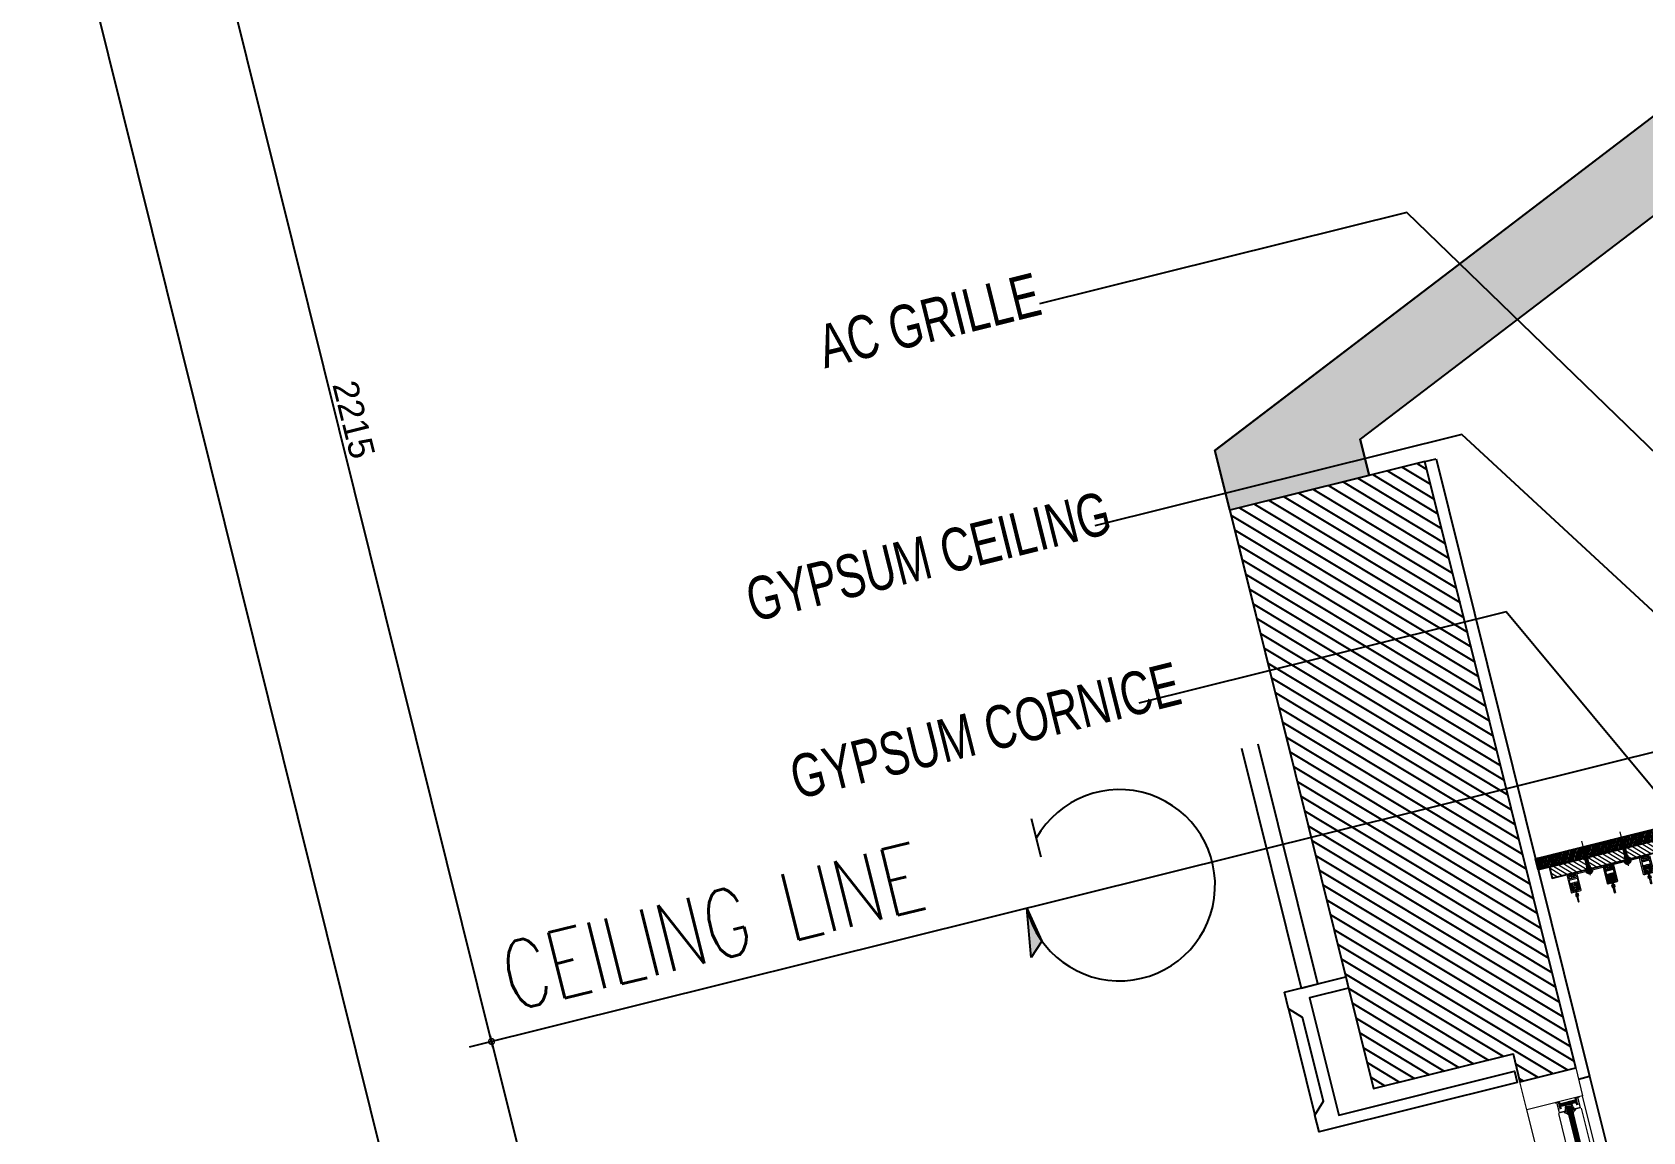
# Model space of a CAD drawing. Header units: inches. Extents: x 122939 to 389145, y 29603 to 574065.
# Drawn here: x 331167 to 333970, y 515562 to 517475 of the extents above; entities that cross this region are included whole.
import ezdxf

# ---------------------------------------------------------------- set-up
doc = ezdxf.new("R2010")
doc.units = ezdxf.units.IN
doc.header["$MEASUREMENT"] = 0
for name, color, linetype in [('48-TITLE', 7, 'Continuous'), ('A-DIMESNION-1', 7, 'Continuous'), ('Calliper Gypsum  Elevation', 31, 'Continuous'), ('Calliper Section walls', 3, 'Continuous'), ('Calliper_wood hatch', 252, 'Continuous'), ('CQ centerline', 8, 'Continuous'), ('CQ elevation arrow label', 1, 'Continuous'), ('CQ Grg Gypsum', 41, 'Continuous'), ('CQ Plaster', 1, 'Continuous'), ('CQ text label', 3, 'Continuous'), ('CQ Wall hatch_CHB', 8, 'Continuous'), ('CQ Wall plan', 3, 'Continuous'), ('CQ wall section', 5, 'Continuous'), ('CQ_callout', 34, 'Continuous'), ('Layer1', 1, 'Continuous'), ('Layer7', 8, 'Continuous')]:
    doc.layers.add(name, color=color, linetype=linetype)
for name, color, linetype, lineweight in [('A-FLOR-SLAB', 7, 'Continuous', 40), ('A-GLAZ', 134, 'Continuous', 18), ('A-RNDR-ALUM', 1, 'Continuous', 9), ('A-RNDR-PT36', 253, 'Continuous', 20), ('CQ Gypsum Hatch', 8, 'Continuous', 20)]:
    doc.layers.add(name, color=color, linetype=linetype, lineweight=lineweight)
doc.styles.add('DIM 50', font='romans.shx', dxfattribs={"width": 0.75, "height": 100})
doc.styles.add('grid_250', font='romans.shx', dxfattribs={"width": 0.75, "height": 0.75})
doc.styles.get("Standard").update_dxf_attribs({"font": 'arial.ttf'})
doc.dimstyles.new('CQ Anno', dxfattribs={"dimscale": 40, "dimtxt": 2.2, "dimasz": 300, "dimexe": 1, "dimexo": 0.5, "dimgap": 0.5, "dimtad": 1, "dimrnd": 1, "dimdsep": 46, "dimtxsty": 'Standard', "dimblk": 'DOTSMALL', "dimcen": 0.0025, "dimdle": 0.5, "dimclrd": 8, "dimclre": 8, "dimclrt": 2, "dimazin": 2, "dimtfac": 1, "dimtix": 1, "dimtmove": 1, "dimatfit": 0, "dimfxl": 50, "dimtolj": 1, "dimtzin": 0, "dimlwd": -1, "dimarcsym": 1})
doc.dimstyles.get("Standard").update_dxf_attribs({"dimtxt": 0.18, "dimasz": 0.18, "dimexe": 0.18, "dimexo": 0.0625, "dimgap": 0.09, "dimtad": 0, "dimtih": 1, "dimtoh": 1, "dimdec": 4, "dimzin": 0, "dimdsep": 46, "dimtxsty": 'Standard', "dimcen": 0.09, "dimadec": 0, "dimazin": 0, "dimtfac": 1, "dimtdec": 4, "dimtofl": 0, "dimtmove": 0, "dimatfit": 3, "dimfxl": 1, "dimtolj": 1, "dimtzin": 0, "dimarcsym": 0})

# ---------------------------------------------------------------- blocks, each defined once
blk = doc.blocks.new('GLAZ-2')
at = {"layer": 'A-GLAZ'}
for p, q in [((-26.3, 2838.5, 0), (-26.3, 2458.5, 0)), ((-24.9, 2838.5, 0), (-24.9, 2458.5, 0)), ((-23.6, 2838.5, 0), (-23.6, 2458.5, 0)), ((-22.3, 2838.5, 0), (-22.3, 2458.5, 0)), ((-20.9, 2838.5, 0), (-20.9, 2458.5, 0)), ((-19.6, 2838.5, 0), (-19.6, 2458.5, 0)), ((-18.3, 2838.5, 0), (-18.3, 2458.5, 0))]:
    blk.add_line(p, q, dxfattribs=at)
at = {"layer": 'A-RNDR-ALUM'}
for p, q in [((-50, 2450), (-50, 2850, 0)), ((-38.2, 2847.4, 0), (-37.5, 2847.4, 0)), ((-38.2, 2839.4, 0), (-38.2, 2847.4, 0)), ((-38.2, 2847.4, 0), (-37.5, 2847.4, 0)), ((-38.2, 2839.4, 0), (-38.2, 2847.4, 0)), ((-38.2, 2839.4, 0), (-37.5, 2839.4, 0)), ((-38.2, 2839.4, 0), (-37.5, 2839.4, 0)), ((-37.5, 2839.4, 0), (-37.5, 2847.4, 0)), ((-37.5, 2839.4, 0), (-37.5, 2847.4, 0)), ((-37.5, 2845.7, 0), (-7.1, 2845.7, 0)), ((-37.5, 2845.7, 0), (-7.1, 2845.7, 0)), ((-37.5, 2844.5, 0), (-7.1, 2844.5, 0)), ((-37.5, 2844.5, 0), (-7.1, 2844.5, 0)), ((-37.5, 2843.4, 0), (-7.1, 2843.4, 0)), ((-37.5, 2843.4, 0), (-7.1, 2843.4, 0)), ((-37.5, 2842.2, 0), (-7.1, 2842.2, 0)), ((-37.5, 2842.2, 0), (-7.1, 2842.2, 0)), ((-37.5, 2841, 0), (-7.1, 2841, 0)), ((-37.5, 2841, 0), (-7.1, 2841, 0)), ((-36, 2847.4, 0), (-35.3, 2847.4, 0)), ((-36, 2847.4, 0), (-35.3, 2847.4, 0)), ((-36, 2839.4, 0), (-35.3, 2839.4, 0)), ((-36, 2839.4, 0), (-35.3, 2839.4, 0)), ((-6.4, 2847.4, 0), (-7.1, 2847.4, 0)), ((-7.1, 2839.4, 0), (-7.1, 2847.4, 0)), ((-6.4, 2847.4, 0), (-7.1, 2847.4, 0)), ((-7.1, 2839.4, 0), (-7.1, 2847.4, 0)), ((-6.4, 2839.4, 0), (-7.1, 2839.4, 0)), ((-6.4, 2839.4, 0), (-7.1, 2839.4, 0)), ((-6.4, 2839.4, 0), (-6.4, 2847.4, 0)), ((-6.4, 2839.4, 0), (-6.4, 2847.4, 0)), ((50, 2450), (50, 2850, 0))]:
    blk.add_line(p, q, dxfattribs=at)
blk.add_lwpolyline([(-50, 2850), (50, 2850), (50, 2900), (-50, 2900)], close=True, dxfattribs=at)
at = {"layer": 'A-RNDR-ALUM', "const_width": 0.928, "elevation": 0}
for points in [[(-43.7, 2848.6, -0.414214), (-44.2, 2849.1)], [(-43.7, 2848.6, -0.414214), (-44.2, 2849.1)], [(-0.7, 2848.6, 0.414214), (-0.2, 2849.1)], [(-0.7, 2848.6, 0.414214), (-0.2, 2849.1)]]:
    blk.add_lwpolyline(points, format="xyb", dxfattribs=at)
at = {"layer": 'A-RNDR-ALUM', "elevation": 0}
blk.add_lwpolyline([(-14, 2832.4), (-15.6, 2832.4), (-15.6, 2829.5, -0.015553), (-14.8, 2830), (-11.6, 2830, 0.104304), (-18.3, 2823.9), (-18.3, 2826.5, -0.016036), (-17.6, 2827.2), (-17.6, 2828.5), (-18.3, 2829.1), (-18.3, 2832), (-17.6, 2831.3), (-17.6, 2833.7), (-18.3, 2834.3), (-18.3, 2837.2), (-17.6, 2836.5), (-17.6, 2837.8, 0.414214), (-18.3, 2838.5), (-26.3, 2838.5, 0.414214), (-26.9, 2837.8), (-26.9, 2836.5), (-26.3, 2837.2), (-26.3, 2834.3), (-26.9, 2833.7), (-26.9, 2831.3), (-26.3, 2832), (-26.3, 2829.1), (-26.9, 2828.5), (-26.9, 2827.2, -0.016036), (-26.3, 2826.5), (-26.3, 2823.9, 0.104304), (-33, 2830), (-29.8, 2830, -0.015553), (-28.9, 2829.5), (-28.9, 2832.4), (-30.6, 2832.4, 0.021646), (-28.9, 2835.9), (-28.9, 2837.8, -0.414214), (-26.3, 2840.5), (-18.3, 2840.5, -0.414214), (-15.6, 2837.8), (-15.6, 2835.9, 0.021646)], format="xyb", close=True, dxfattribs=at)
at = {"layer": 'A-RNDR-ALUM'}
for points in [[(-44.6, 2850, 0), (-44.6, 2849.1, 0), (-42.2, 2850, 0), (-43.7, 2849.1, 0)], [(-44.6, 2850, 0), (-44.6, 2849.1, 0), (-42.2, 2850, 0), (-43.7, 2849.1, 0)], [(-42.2, 2850, 0), (-43.7, 2849.1, 0), (-42.2, 2848.2, 0), (-43.7, 2848.2, 0)], [(-42.2, 2850, 0), (-43.7, 2849.1, 0), (-42.2, 2848.2, 0), (-43.7, 2848.2, 0)], [(-40.6, 2832.4, 0), (-40.6, 2831.2, 0), (-29.9, 2832.4, 0), (-29.9, 2831.2, 0)], [(-40.6, 2832.4, 0), (-40.6, 2831.2, 0), (-29.9, 2832.4, 0), (-29.9, 2831.2, 0)], [(-40.6, 2831.2, 0), (-40.6, 2830, 0), (-29.9, 2831.2, 0), (-29.9, 2830, 0)], [(-40.6, 2831.2, 0), (-40.6, 2830, 0), (-29.9, 2831.2, 0), (-29.9, 2830, 0)], [(-36.9, 2848.2, 0), (-35, 2850, 0), (-39.8, 2848.2, 0), (-39.8, 2850, 0)], [(-36.9, 2848.2, 0), (-35, 2850, 0), (-39.8, 2848.2, 0), (-39.8, 2850, 0)], [(-39.8, 2836.7, 0), (-39.8, 2838.5, 0), (-35, 2836.7, 0), (-36.9, 2838.5, 0)], [(-39.8, 2836.7, 0), (-39.8, 2838.5, 0), (-35, 2836.7, 0), (-36.9, 2838.5, 0)], [(-36.9, 2846, 0), (-35, 2846, 0), (-36.9, 2848.2, 0), (-35, 2850, 0)], [(-36.9, 2846, 0), (-35, 2846, 0), (-36.9, 2848.2, 0), (-35, 2850, 0)], [(-36.9, 2840.7, 0), (-35, 2840.7, 0), (-36.9, 2838.5, 0), (-35, 2836.7, 0)], [(-36.9, 2840.7, 0), (-35, 2840.7, 0), (-36.9, 2838.5, 0), (-35, 2836.7, 0)], [(-4.3, 2832.4, 0), (-4.3, 2831.2, 0), (-15.1, 2832.4, 0), (-15.1, 2831.2, 0)], [(-4.3, 2832.4, 0), (-4.3, 2831.2, 0), (-15.1, 2832.4, 0), (-15.1, 2831.2, 0)], [(-4.3, 2831.2, 0), (-4.3, 2830, 0), (-15.1, 2831.2, 0), (-15.1, 2830, 0)], [(-4.3, 2831.2, 0), (-4.3, 2830, 0), (-15.1, 2831.2, 0), (-15.1, 2830, 0)], [(-7.5, 2848.2, 0), (-9.4, 2850, 0), (-4.6, 2848.2, 0), (-4.6, 2850, 0)], [(-7.5, 2846, 0), (-9.4, 2846, 0), (-7.5, 2848.2, 0), (-9.4, 2850, 0)], [(-7.5, 2846, 0), (-9.4, 2846, 0), (-7.5, 2848.2, 0), (-9.4, 2850, 0)], [(-7.5, 2848.2, 0), (-9.4, 2850, 0), (-4.6, 2848.2, 0), (-4.6, 2850, 0)], [(-7.5, 2840.7, 0), (-9.4, 2840.7, 0), (-7.5, 2838.5, 0), (-9.4, 2836.7, 0)], [(-7.5, 2840.7, 0), (-9.4, 2840.7, 0), (-7.5, 2838.5, 0), (-9.4, 2836.7, 0)], [(-4.6, 2836.7, 0), (-4.6, 2838.5, 0), (-9.4, 2836.7, 0), (-7.5, 2838.5, 0)], [(-4.6, 2836.7, 0), (-4.6, 2838.5, 0), (-9.4, 2836.7, 0), (-7.5, 2838.5, 0)], [(-2.2, 2850, 0), (-0.7, 2849.1, 0), (-2.2, 2848.2, 0), (-0.7, 2848.2, 0)], [(0.2, 2850, 0), (0.2, 2849.1, 0), (-2.2, 2850, 0), (-0.7, 2849.1, 0)], [(-2.2, 2850, 0), (-0.7, 2849.1, 0), (-2.2, 2848.2, 0), (-0.7, 2848.2, 0)], [(0.2, 2850, 0), (0.2, 2849.1, 0), (-2.2, 2850, 0), (-0.7, 2849.1, 0)]]:
    blk.add_solid(points, dxfattribs=at)
for points in [[(-42.2, 2830, 0), (-39.8, 2832.4, 0), (-42.2, 2850, 0), (-39.8, 2850, 0)], [(-42.2, 2830, 0), (-39.8, 2832.4, 0), (-42.2, 2850, 0), (-39.8, 2850, 0)], [(-42.2, 2830, 0), (-39.8, 2832.4, 0), (-40.1, 2830, 0), (-40.1, 2832.4, 0)], [(-42.2, 2830, 0), (-39.8, 2832.4, 0), (-40.1, 2830, 0), (-40.1, 2832.4, 0)], [(-4.6, 2832.4, 0), (-2.2, 2830, 0), (-4.6, 2850, 0), (-2.2, 2850, 0)], [(-4.6, 2832.4, 0), (-2.2, 2830, 0), (-4.6, 2850, 0), (-2.2, 2850, 0)], [(-2.2, 2830, 0), (-4.6, 2832.4, 0), (-4.3, 2830, 0), (-4.3, 2832.4, 0)], [(-2.2, 2830, 0), (-4.6, 2832.4, 0), (-4.3, 2830, 0), (-4.3, 2832.4, 0)]]:
    blk.add_trace(points, dxfattribs=at)
at = {"layer": 'A-RNDR-PT36'}
for p, q in [((-42.2, 2830, 0), (-42.2, 2470, 0)), ((-2.2, 2470, 0), (-2.2, 2830, 0))]:
    blk.add_line(p, q, dxfattribs=at)
blk = doc.blocks.new('section a and b')
at = {"layer": 'CQ Wall hatch_CHB'}
h = blk.add_hatch(dxfattribs=at)
h.set_pattern_fill('ANSI31', color=8, scale=150, angle=90)
h.set_pattern_definition([(135, (-98336.94, 75766.195), (-13.2582521, -13.2582521), [])])
h.paths.add_polyline_path([(118832.6, -25203.9), (118832.6, -26240.5), (119082.6, -26240.5), (119082.6, -26290.5), (119182.6, -26290.5), (119182.6, -25203.9)])
at = {"layer": 'Layer7', "ltscale": 300}
h = blk.add_hatch(dxfattribs=at)
h.set_pattern_fill('AR-CONC', color=256, scale=10, style=0)
h.set_pattern_definition([(50, (-98336.94, 75766.195), (71.726018, -6.275213), [7.5, -82.5]), (355, (-98336.94, 75766.195), (-13.875133, 75.219213), [6, -66]), (100.451444, (-98330.96, 75765.67), (57.850885, 68.944), [6.37402, -70.114211]), (46.1842, (-98336.94, 75786.195), (106.724133, -16.551928), [11.25, -123.75]), (96.635635, (-98328.05, 75784.82), (93.466195, 97.41186), [9.561034, -105.171376]), (351.184164, (-98336.94, 75786.2), (93.466195, 97.41186), [9, -99]), (21, (-98326.94, 75781.195), (59.690705, -40.261889), [7.5, -82.5]), (326, (-98326.94, 75781.195), (24.331533, 72.515005), [6, -66]), (71.451445, (-98321.965, 75777.84), (84.022238, 32.253115), [6.37402, -70.114211]), (37.5, (-98336.94, 75766.195), (1.2159855, 33.2893854), [0, -65.2, 0, -67, 0, -66.25]), (7.5, (-98336.94, 75766.195), (26.306954, 39.441171), [0, -38.2, 0, -63.7, 0, -25.25]), (327.5, (-98359.24, 75766.195), (53.3822436, -2.2554872), [0, -25, 0, -78, 0, -103.5]), (317.5, (-98369.24, 75766.195), (58.318617, 10.010498), [0, -32.5, 0, -51.8, 0, -73.5])])
h.paths.add_polyline_path([(126832.6, -25096.6), (126832.6, -25203.9), (126582.6, -25203.9), (126582.6, -25138.8), (122937.1, -23566.7), (122937.1, -23920.9), (122707.6, -23920.9), (122707.6, -23575.6), (119082.6, -25138.8), (119082.6, -25203.9), (118832.6, -25203.9), (118832.6, -25096.6), (122832.6, -23371.6)])
at = {"layer": 'Calliper Section walls'}
for p, q in [((118832.6, -25096.6, 0), (118832.6, -25638.9, 0)), ((119082.6, -25203.9, 0), (119082.6, -25138.8, 0))]:
    blk.add_line(p, q, dxfattribs=at)
at = {"layer": 'Calliper Section walls', "color": 1}
blk.add_line((118722.6, -26070.5, 0), (118722.6, -26260.5, 0), dxfattribs=at)
at = {"layer": 'Calliper Section walls', "color": 1, "elevation": 0}
blk.add_lwpolyline([(118752.6, -25610.5), (118752.6, -26040.5), (118782.6, -26040.5), (118782.6, -25610.5)], dxfattribs=at)
blk.add_lwpolyline([(118722.6, -26040.5), (118832.6, -26040.5), (118832.6, -26060.5), (118762.6, -26060.5), (118762.6, -26270.5), (119077.6, -26270.5), (119077.6, -26290.5), (118722.6, -26290.5), (118722.6, -26260.5), (118742.6, -26240.5), (118742.6, -26090.5), (118722.6, -26070.5)], close=True, dxfattribs=at)
at = {"layer": 'CQ Plaster', "color": 1, "ltscale": 0.03}
for p, q in [((119182.6, -25203.9, 0), (119202.6, -25203.9, 0)), ((119202.6, -25203.9, 0), (119202.6, -26310.5, 0)), ((119182.6, -26310.5, 0), (119202.6, -26310.5, 0)), ((119202.6, -26310.5, 0), (119202.6, -29190.5, 0))]:
    blk.add_line(p, q, dxfattribs=at)
at = {"layer": 'CQ Wall plan', "elevation": 0}
for points in [[(126832.6, -25096.6), (126832.6, -25203.9), (126582.6, -25203.9), (126582.6, -25138.8), (122937.1, -23566.7), (122937.1, -23920.9), (122707.6, -23920.9), (122707.6, -23575.6), (119082.6, -25138.8), (119082.6, -25203.9), (118832.6, -25203.9), (118832.6, -25096.6), (122832.6, -23371.6), (126832.6, -25096.6)], [(118832.6, -25203.9), (118832.6, -26240.5), (119082.6, -26240.5), (119082.6, -26290.5), (119182.6, -26290.5), (119182.6, -25203.9), (118832.6, -25203.9)]]:
    blk.add_lwpolyline(points, dxfattribs=at)
at = {"layer": 'Layer7', "ltscale": 300}
for p, q in [((122832.6, -23371.6, 0), (118832.6, -25096.6, 0)), ((122707.6, -23575.6, 0), (119082.6, -25138.8, 0))]:
    blk.add_line(p, q, dxfattribs=at)
at = {"layer": 'A-FLOR-SLAB', "xscale": -1}
blk.add_blockref('GLAZ-2', (119132.6, -29190.5, 0), dxfattribs=at)
blk = doc.blocks.new('curtain box 21')
at = {"lineweight": 0}
for p, q in [((3924.7, 3149.7), (3930.3, 3152.3)), ((3895.7, 3103.8), (3891, 3103.8)), ((3895.7, 3102.6), (3891, 3102.6)), ((3895.7, 3101.5), (3891, 3101.5)), ((3960.7, 3103.8), (3956, 3103.8)), ((3960.7, 3102.6), (3956, 3102.6)), ((3960.7, 3101.5), (3956, 3101.5))]:
    blk.add_line(p, q, dxfattribs=at)
at = {"color": 1, "lineweight": 0}
for p, q in [((3888.5, 3122.3), (3888.5, 3110.7)), ((3889.5, 3122.3), (3889.5, 3110.7)), ((3897.3, 3122.3), (3897.3, 3110.7)), ((3898.2, 3122.3), (3898.2, 3110.7)), ((3953.5, 3122.3), (3953.5, 3110.7)), ((3954.5, 3122.3), (3954.5, 3110.7)), ((3962.3, 3122.3), (3962.3, 3110.7)), ((3963.2, 3122.3), (3963.2, 3110.7))]:
    blk.add_line(p, q, dxfattribs=at)
at = {"color": 4, "lineweight": 0}
blk.add_lwpolyline([(3927.6, 3130.5), (3927.6, 3191.5)], dxfattribs=at)
at = {"color": 1, "lineweight": 0}
for points in [[(3900.4, 3131), (3886.4, 3131), (3886.4, 3110.7), (3891.4, 3110.7, -1), (3891.4, 3108.7), (3885.4, 3108.7, -0.414214), (3884.4, 3109.7), (3884.4, 3138.7), (3888.4, 3138.7), (3888.4, 3136.7), (3886.4, 3136.7), (3886.4, 3133), (3900.4, 3133), (3900.4, 3136.7), (3898.4, 3136.7), (3898.4, 3138.7), (3902.4, 3138.7), (3902.4, 3109.7, -0.414214), (3901.4, 3108.7), (3895.4, 3108.7, -1), (3895.4, 3110.7), (3900.4, 3110.7)], [(3965.4, 3131), (3951.4, 3131), (3951.4, 3110.7), (3956.4, 3110.7, -1), (3956.4, 3108.7), (3950.4, 3108.7, -0.414214), (3949.4, 3109.7), (3949.4, 3138.7), (3953.4, 3138.7), (3953.4, 3136.7), (3951.4, 3136.7), (3951.4, 3133), (3965.4, 3133), (3965.4, 3136.7), (3963.4, 3136.7), (3963.4, 3138.7), (3967.4, 3138.7), (3967.4, 3109.7, -0.414214), (3966.4, 3108.7), (3960.4, 3108.7, -1), (3960.4, 3110.7), (3965.4, 3110.7)], [(3889.5, 3122.3), (3888.5, 3122.3, 0.414214), (3887.5, 3121.3), (3887.5, 3111.7, 0.414214), (3888.5, 3110.7), (3889.5, 3110.7, 0.414214), (3890.5, 3111.7), (3890.5, 3121.3, 0.414214)], [(3897.3, 3122.3), (3898.2, 3122.3, -0.414214), (3899.2, 3121.3), (3899.2, 3111.7, -0.414214), (3898.2, 3110.7), (3897.3, 3110.7, -0.414214), (3896.3, 3111.7), (3896.3, 3121.3, -0.414214)], [(3954.5, 3122.3), (3953.5, 3122.3, 0.414214), (3952.5, 3121.3), (3952.5, 3111.7, 0.414214), (3953.5, 3110.7), (3954.5, 3110.7, 0.414214), (3955.5, 3111.7), (3955.5, 3121.3, 0.414214)], [(3962.3, 3122.3), (3963.2, 3122.3, -0.414214), (3964.2, 3121.3), (3964.2, 3111.7, -0.414214), (3963.2, 3110.7), (3962.3, 3110.7, -0.414214), (3961.3, 3111.7), (3961.3, 3121.3, -0.414214)]]:
    blk.add_lwpolyline(points, format="xyb", close=True, dxfattribs=at)
at = {"lineweight": 0}
for points in [[(3886.4, 3141.5), (3965.4, 3141.5), (3965.4, 3138.7), (3886.4, 3138.7)], [(3893.4, 3141.5), (3897.6, 3141.5), (3895.3, 3139.4), (3895.3, 3133.5), (3893.4, 3133.5), (3891.4, 3133.5), (3891.4, 3139.4), (3889.1, 3141.5)], [(3958.4, 3141.5), (3962.6, 3141.5), (3960.3, 3139.4), (3960.3, 3133.5), (3958.4, 3133.5), (3956.4, 3133.5), (3956.4, 3139.4), (3954.1, 3141.5)], [(3892.6, 3124.8), (3894.1, 3124.8), (3900.3, 3124.4), (3900.3, 3123.5), (3894.1, 3123.1), (3894.1, 3119.5), (3895.8, 3118.6), (3895.8, 3117.5), (3895.8, 3117.5), (3893.4, 3117.5), (3890.9, 3117.5), (3890.9, 3117.5), (3890.9, 3118.6), (3892.6, 3119.5), (3892.6, 3123.1), (3886.4, 3123.5), (3886.4, 3124.4)], [(3957.6, 3124.8), (3959.1, 3124.8), (3965.3, 3124.4), (3965.3, 3123.5), (3959.1, 3123.1), (3959.1, 3119.5), (3960.8, 3118.6), (3960.8, 3117.5), (3960.8, 3117.5), (3958.4, 3117.5), (3955.9, 3117.5), (3955.9, 3117.5), (3955.9, 3118.6), (3957.6, 3119.5), (3957.6, 3123.1), (3951.4, 3123.5), (3951.4, 3124.4)]]:
    blk.add_lwpolyline(points, close=True, dxfattribs=at)
at = {"color": 1, "lineweight": 0}
for points in [[(3888.9, 3138.7), (3897.9, 3138.7), (3897.9, 3136.2), (3888.9, 3136.2)], [(3953.9, 3138.7), (3962.9, 3138.7), (3962.9, 3136.2), (3953.9, 3136.2)], [(3886.9, 3136.2), (3899.9, 3136.2), (3899.9, 3133.5), (3886.9, 3133.5)], [(3951.9, 3136.2), (3964.9, 3136.2), (3964.9, 3133.5), (3951.9, 3133.5)]]:
    blk.add_lwpolyline(points, close=True, dxfattribs=at)
for points in [[(3892.6, 3091.1), (3892.6, 3100.5), (3891, 3100.5), (3891, 3104.8), (3892.6, 3104.8), (3892.6, 3113.6), (3890.9, 3114.5), (3890.9, 3115.6), (3890.9, 3115.6), (3893.4, 3115.6), (3895.8, 3115.6), (3895.8, 3115.6), (3895.8, 3114.5), (3894.1, 3113.6), (3894.1, 3104.8), (3895.7, 3104.8), (3895.7, 3100.5), (3894.2, 3100.5), (3894.2, 3091.1)], [(3957.6, 3091.1), (3957.6, 3100.5), (3956, 3100.5), (3956, 3104.8), (3957.6, 3104.8), (3957.6, 3113.6), (3955.9, 3114.5), (3955.9, 3115.6), (3955.9, 3115.6), (3958.4, 3115.6), (3960.8, 3115.6), (3960.8, 3115.6), (3960.8, 3114.5), (3959.1, 3113.6), (3959.1, 3104.8), (3960.7, 3104.8), (3960.7, 3100.5), (3959.2, 3100.5), (3959.2, 3091.1)]]:
    blk.add_lwpolyline(points, dxfattribs=at)
at = {"lineweight": 0}
for points in [[(3892.9, 3093.5), (3893.9, 3093.5, -0.414214), (3894.2, 3093.2), (3894.2, 3091.1, -0.414214), (3893.9, 3090.8), (3892.9, 3090.8, -0.414214), (3892.6, 3091.1), (3892.6, 3093.2, -0.414214)], [(3957.9, 3093.5), (3958.9, 3093.5, -0.414214), (3959.2, 3093.2), (3959.2, 3091.1, -0.414214), (3958.9, 3090.8), (3957.9, 3090.8, -0.414214), (3957.6, 3091.1), (3957.6, 3093.2, -0.414214)]]:
    blk.add_lwpolyline(points, format="xyb", close=True, dxfattribs=at)
blk = doc.blocks.new('curtain track_3')
for p, q in [((52828.2, -34660.4), (52822.6, -34657.8)), ((52828.2, -34662.8), (52822.6, -34660.2)), ((52828.2, -34665.2), (52822.6, -34662.6)), ((52828.2, -34657.9), (52823, -34655.5)), ((52827.5, -34655.2), (52823.8, -34653.5)), ((52896.5, -34660.4), (52890.9, -34657.8)), ((52896.5, -34662.8), (52890.9, -34660.2)), ((52896.5, -34665.2), (52890.9, -34662.6)), ((52896.5, -34657.9), (52891.3, -34655.5)), ((52895.9, -34655.2), (52892.2, -34653.5)), ((52828.2, -34667.7), (52822.6, -34665.1)), ((52828.2, -34670.1), (52822.6, -34667.5)), ((52828.2, -34672.5), (52822.6, -34669.9)), ((52828.2, -34672.5), (52822.6, -34669.9)), ((52828.2, -34674.9), (52822.6, -34672.3)), ((52828.2, -34677.4), (52822.6, -34674.8)), ((52828.2, -34679.8), (52822.6, -34677.2)), ((52828.2, -34679.8), (52822.6, -34677.2)), ((52828.2, -34684.6), (52822.6, -34682.1)), ((52896.5, -34667.7), (52890.9, -34665.1)), ((52896.5, -34670.1), (52890.9, -34667.5)), ((52896.5, -34672.5), (52890.9, -34669.9)), ((52896.5, -34672.5), (52890.9, -34669.9)), ((52896.5, -34674.9), (52890.9, -34672.3)), ((52896.5, -34677.4), (52890.9, -34674.8)), ((52896.5, -34679.8), (52890.9, -34677.2)), ((52896.5, -34679.8), (52890.9, -34677.2)), ((52896.5, -34684.6), (52890.9, -34682.1))]:
    blk.add_line(p, q)
for points in [[(52823.6, -34683.9), (52823.6, -34659, -0.149778), (52825.3, -34653.3, 1.883636)], [(52827.1, -34683.9), (52827.1, -34659, 0.149778), (52825.3, -34653.3, -1.883636)], [(52891.9, -34683.9), (52891.9, -34659, -0.149778), (52893.7, -34653.3, 1.883636)], [(52895.4, -34683.9), (52895.4, -34659, 0.149778), (52893.7, -34653.3, -1.883636)]]:
    blk.add_lwpolyline(points, format="xyb")
at = {"color": 4}
for points in [[(52825.3, -34695.1), (52825.8, -34695.1), (52825.8, -34697.7, 0.38819), (52830.5, -34693.3), (52827.8, -34693.3), (52827.8, -34683.9), (52825.3, -34683.9), (52822.8, -34683.9), (52822.8, -34693.3), (52820.1, -34693.3, 0.38819), (52824.8, -34697.7), (52824.8, -34695.1)], [(52893.7, -34695.1), (52894.2, -34695.1), (52894.2, -34697.7, 0.38819), (52898.9, -34693.3), (52896.1, -34693.3), (52896.1, -34683.9), (52893.7, -34683.9), (52891.2, -34683.9), (52891.2, -34693.3), (52888.4, -34693.3, 0.38819), (52893.1, -34697.7), (52893.1, -34695.1)]]:
    blk.add_lwpolyline(points, format="xyb", close=True, dxfattribs=at)
at = {"extrusion": (0, 0, -1), "zscale": -1}
blk.add_blockref('curtain box 21', (-56752.9, -37831.9), dxfattribs=at)
blk = doc.blocks.new('section ceiling c and d')
at = {"layer": 'Calliper_wood hatch', "extrusion": (5.97752e-09, 7.32435e-10, 1)}
h = blk.add_hatch(dxfattribs=at)
h.set_pattern_fill('ANSI38', color=256, scale=30, angle=13.9714, style=0)
h.set_pattern_definition([(58.9714233, (-99942.644, -595876.622), (-3.21341368, 1.932995736), []), (148.9714233, (-99942.644, -595876.622), (-8.359823098, 0.652577792), [9.375, -5.625])])
h.paths.add_polyline_path([(229867, -77626), (230087, -77626), (230087, -77646), (229867, -77646)])
at = {"layer": 'CQ Gypsum Hatch'}
h = blk.add_hatch(dxfattribs=at)
h.set_pattern_fill('ANSI31', color=256, scale=50, angle=90, style=0)
h.paths.add_polyline_path([(230107, -78046), (230107, -77646), (229887, -77646), (229887, -77666), (230087, -77666), (230087, -78046)])
at = {"layer": 'CQ Grg Gypsum', "extrusion": (5.97752e-09, 7.32435e-10, 1), "elevation": 0}
blk.add_lwpolyline([(229867, -77626), (230087, -77626), (230087, -77646), (229867, -77646)], close=True, dxfattribs=at)
at = {"layer": 'CQ Grg Gypsum', "elevation": 0}
blk.add_lwpolyline([(230107, -78046), (230107, -77646), (229887, -77646), (229887, -77666), (230087, -77666), (230087, -78046)], close=True, dxfattribs=at)
at = {"layer": 'Calliper Gypsum  Elevation', "lineweight": 0, "extrusion": (0, 0, -1), "xscale": -1, "zscale": -1}
blk.add_blockref('curtain track_3', (-177127.5, -42975.6, 0), dxfattribs=at)
at = {"layer": 'Calliper Gypsum  Elevation', "lineweight": 0, "extrusion": (0, 0, -1), "zscale": -1}
blk.add_blockref('curtain track_3', (-282846.5, -42975.6, 0), dxfattribs=at)
blk = doc.blocks.new('ARROW LEVEL')
at = {"layer": 'Layer1'}
blk.add_hatch(color=256, dxfattribs=at).paths.add_polyline_path([(412574, 433440), (412587.3, 433525.1), (412599.2, 433463.4)])
at = {"layer": 'CQ centerline'}
blk.add_line((412633, 433605.1, 0), (412633, 433674, 0), dxfattribs=at)
blk.add_arc((412753.7, 433525.1, 0), 166.3, 180, 136.51, dxfattribs=at)
at = {"layer": 'Layer1', "elevation": 0}
blk.add_lwpolyline([(412574, 433440), (412587.3, 433525.1), (412599.2, 433463.4)], close=True, dxfattribs=at)
blk = doc.blocks.new('DOT')
at = {"layer": '48-TITLE'}
h = blk.add_hatch(color=256, dxfattribs=at)
h.dxf.hatch_style = 1
edge = h.paths.add_edge_path()
edge.add_arc((0, -1.03), 1.03, 0, 360)
blk.add_circle((0, -1.03), 1.03, dxfattribs=at)
blk = doc.blocks.new('_DotSmall')
at = {"color": 0, "linetype": 'ByBlock', "const_width": 0.5}
blk.add_lwpolyline([(-0.0625, 0, 1), (0.0625, 0, 1)], format="xyb", close=True, dxfattribs=at)
blk = doc.blocks.new('*D285')
at = {"layer": 'A-DIMESNION-1', "color": 8, "lineweight": -2, "ltscale": 0.05, "transparency": 16777216}
for p, q in [((336598.7, 519154.1), (331167.4, 517802.8)), ((334379.5, 512815.8), (332523.1, 512354))]:
    blk.add_line(p, q, dxfattribs=at)
at = {"layer": 'A-DIMESNION-1', "color": 8, "ltscale": 0.05, "transparency": 16777216}
blk.add_line((332564.3, 512353.9), (331203.8, 517822.2), dxfattribs=at)
at = {"layer": 'Defpoints', "color": 0, "linetype": 'Continuous', "ltscale": 0.05, "transparency": 16777216}
for p in [(336618.1, 519159, 0), (331206.2, 517812.5), (334398.9, 512820.7)]:
    blk.add_point(p, dxfattribs=at)
at = {"layer": 'A-DIMESNION-1', "color": 8, "linetype": 'Continuous', "ltscale": 0.05, "transparency": 16777216, "xscale": 20, "yscale": 20, "zscale": 20}
for p, rotation in [((331206.2, 517812.5), 103.9714232843947), ((332561.9, 512363.6), 283.9714232843947)]:
    blk.add_blockref('_DotSmall', p, dxfattribs=dict(at, rotation=rotation))
at = {"layer": 'A-DIMESNION-1', "color": 2, "linetype": 'Continuous', "ltscale": 0.05, "transparency": 16777216, "insert": (331911.7, 515094.9), "char_height": 44, "attachment_point": 5, "rotation": 283.9714}
blk.add_mtext('\\A1;5615', dxfattribs=at)
blk = doc.blocks.new('*D290')
at = {"layer": 'A-DIMESNION-1', "color": 8, "lineweight": -2, "ltscale": 0.05, "transparency": 16777216}
for p, q in [((336598.7, 519154.1), (331393, 517859)), ((334450.2, 516337.1), (331927.8, 515709.5))]:
    blk.add_line(p, q, dxfattribs=at)
at = {"layer": 'A-DIMESNION-1', "color": 8, "ltscale": 0.05, "transparency": 16777216}
blk.add_line((331969.1, 515709.5), (331429.4, 517878.3), dxfattribs=at)
at = {"layer": 'Defpoints', "color": 0, "linetype": 'Continuous', "ltscale": 0.05, "transparency": 16777216}
for p in [(336618.1, 519159, 0), (331431.9, 517868.6), (334469.6, 516341.9, 0)]:
    blk.add_point(p, dxfattribs=at)
at = {"layer": 'A-DIMESNION-1', "color": 8, "linetype": 'Continuous', "ltscale": 0.05, "transparency": 16777216, "xscale": 20, "yscale": 20, "zscale": 20}
for p, rotation in [((331431.9, 517868.6), 103.9714232843946), ((331966.6, 515719.2), 283.9714232843946)]:
    blk.add_blockref('_DotSmall', p, dxfattribs=dict(at, rotation=rotation))
at = {"layer": 'A-DIMESNION-1', "color": 2, "linetype": 'Continuous', "ltscale": 0.05, "transparency": 16777216, "insert": (331726.9, 516800.8), "char_height": 44, "attachment_point": 5, "rotation": 283.9714}
blk.add_mtext('\\A1;2215', dxfattribs=at)
blk = doc.blocks.new('*D295')
at = {"layer": 'A-DIMESNION-1', "color": 8, "lineweight": -2, "ltscale": 0.05, "transparency": 16777216}
for p, q in [((334450.2, 516337.1), (331927.8, 515709.5)), ((334379.5, 512815.8), (332748.7, 512410.1))]:
    blk.add_line(p, q, dxfattribs=at)
at = {"layer": 'A-DIMESNION-1', "color": 8, "ltscale": 0.05, "transparency": 16777216}
blk.add_line((331964.2, 515728.9), (332789.9, 512410.1), dxfattribs=at)
at = {"layer": 'Defpoints', "color": 0, "linetype": 'Continuous', "ltscale": 0.05, "transparency": 16777216}
for p in [(334469.6, 516341.9, 0), (334398.9, 512820.7), (332787.5, 512419.8)]:
    blk.add_point(p, dxfattribs=at)
at = {"layer": 'A-DIMESNION-1', "color": 8, "linetype": 'Continuous', "ltscale": 0.05, "transparency": 16777216, "xscale": 20, "yscale": 20, "zscale": 20}
for p, rotation in [((331966.6, 515719.2), 103.9714232843947), ((332787.5, 512419.8), 283.9714232843947)]:
    blk.add_blockref('_DotSmall', p, dxfattribs=dict(at, rotation=rotation))
at = {"layer": 'A-DIMESNION-1', "color": 2, "linetype": 'Continuous', "ltscale": 0.05, "transparency": 16777216, "insert": (332404.7, 514076.3), "char_height": 44, "attachment_point": 5, "rotation": 283.9714}
blk.add_mtext('\\A1;3400', dxfattribs=at)

msp = doc.modelspace()

# ---------------------------------------------------------------- block references
at = {"layer": 'CQ elevation arrow label', "rotation": 13.97142328298569}
msp.add_blockref('ARROW LEVEL', (37185.653, -4363.195, 0), dxfattribs=at)
at = {"layer": 'CQ Grg Gypsum', "color": 0, "rotation": 13.97142328298569}
msp.add_blockref('section ceiling c and d', (91974.421, 535868.031, 0.002), dxfattribs=at)
at = {"layer": 'CQ wall section', "color": 0, "rotation": 13.97142328298569}
msp.add_blockref('section a and b', (211848.651, 512410.809, 0.002), dxfattribs=at)

# ---------------------------------------------------------------- texts
at = {"layer": 'CQ text label', "style": 'grid_250', "width": 0.75}
msp.add_text('CEILING LINE', height=117.6, rotation=13.971423, dxfattribs=at).set_placement((332002.467, 515771.752, 0))
at = {"layer": 'CQ text label', "color": 3, "ltscale": 500, "char_height": 75, "width": 1867.39225, "attachment_point": 1, "rotation": 13.971423, "style": 'DIM 50'}
for s, insert in [('{\\fCityBlueprint|b0|i0|c2|p2;AC GRILLE}', (332528.145, 516962.412, -0.016)), ('{\\fCityBlueprint|b0|i0|c2|p2;GYPSUM CEILING}', (332403.249, 516521.28, -0.016)), ('{\\fCityBlueprint|b0|i0|c2|p2;GYPSUM CORNICE}', (332480.002, 516212.785, -0.016))]:
    msp.add_mtext(s, dxfattribs=dict(at, insert=insert))

# ---------------------------------------------------------------- dimensions: what is measured, and where the dimension line sits
at = {"layer": 'A-DIMESNION-1', "color": 64, "linetype": 'Continuous', "ltscale": 0.05}
for base, p1, p2, angle, picture, middle in [((331206.233, 517812.5, 0), (334398.919, 512820.672, 0), (336618.089, 519158.961, 0.001), 103.971423, '*D285', (331911.691, 515094.935, 0)), ((331431.861, 517868.636, 0), (334469.598, 516341.908, 0.002), (336618.089, 519158.961, 0.001), 283.971423, '*D290', (331726.875, 516800.779, 0)), ((332787.532, 512419.761, 0), (334469.598, 516341.908, 0.002), (334398.919, 512820.672, 0), 103.971423, '*D295', (332404.725, 514076.345, 0))]:
    dim = msp.add_linear_dim(base=base, p1=p1, p2=p2, angle=angle, dimstyle='CQ Anno', override={"dimscale": 0, "dimasz": 1, "dimexe": 2, "dimexo": 1, "dimgap": 0.3, "dimcen": 0.005}, dxfattribs=at)
    dim.commit()
    dim.dimension.update_dxf_attribs({"geometry": picture, "text_midpoint": middle})

# ---------------------------------------------------------------- leaders
at = {"layer": 'CQ_callout'}
for points in [[(334490.145, 516259.321, -0.016), (333558.795, 517161.183, -0.016), (332920.007, 517002.254, -0.016)], [(334450.186, 516038.237, -0.016), (333654.869, 516775.028, -0.016), (333016.082, 516616.099, -0.016)], [(334243.244, 515851.063, -0.016), (333731.622, 516466.534, -0.016), (333092.835, 516307.604, -0.016)]]:
    msp.add_leader(points, dimstyle='Standard', override={"dimasz": 10, "dimldrblk": 'Dot', "dimfxl": 0.1, "dimarcsym": 2}, dxfattribs=at)

doc.saveas('drawing.dxf')
